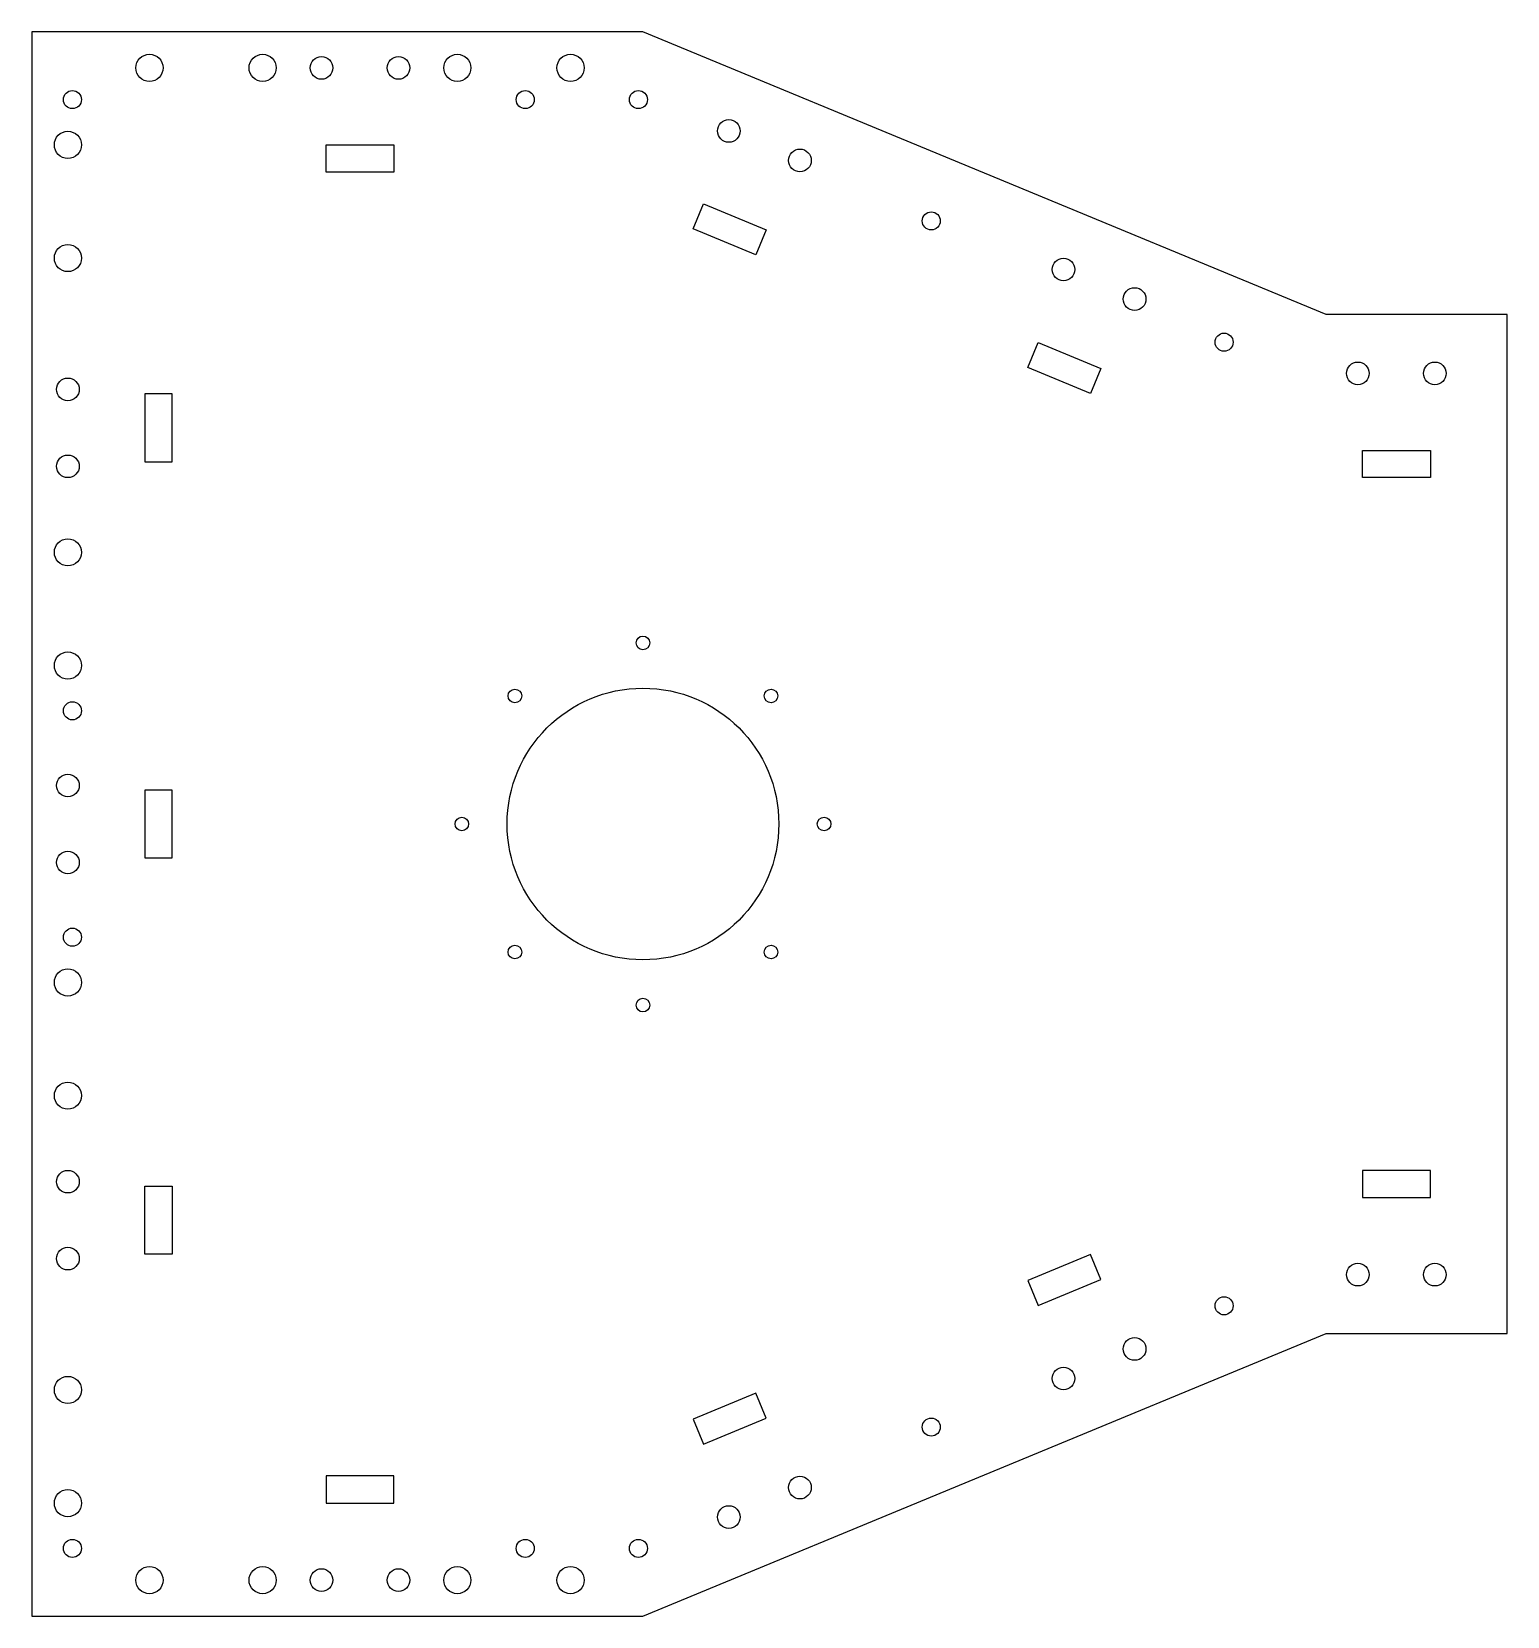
# Model space of a CAD drawing. Header units: millimetres. Extents: x 0 to 326, y 0 to 350.
import ezdxf

# ---------------------------------------------------------------- set-up
doc = ezdxf.new("R2010")
doc.units = ezdxf.units.MM
doc.layers.get('0').update_dxf_attribs({"true_color": 0xffffff})

msp = doc.modelspace()

# ---------------------------------------------------------------- linework, layer by layer
at = {"color": 7, "linetype": 'Continuous', "true_color": 0xffffff}
for p, q in [((0, 350), (0, 0)), ((0, 350), (0, 0)), ((135, 350), (0, 350)), ((135, 350), (0, 350)), ((285.89, 287.5), (135, 350)), ((285.89, 287.5), (135, 350)), ((65, 319), (65, 325)), ((65, 319), (65, 325)), ((65, 325), (80, 325)), ((65, 325), (80, 325)), ((80, 325), (80, 319)), ((80, 325), (80, 319)), ((80, 319), (65, 319)), ((80, 319), (65, 319)), ((146.09, 306.44), (148.39, 311.98)), ((146.09, 306.44), (148.39, 311.98)), ((148.39, 311.98), (162.24, 306.24)), ((148.39, 311.98), (162.24, 306.24)), ((159.95, 300.7), (146.09, 306.44)), ((159.95, 300.7), (146.09, 306.44)), ((162.24, 306.24), (159.95, 300.7)), ((162.24, 306.24), (159.95, 300.7)), ((325.89, 287.5), (285.89, 287.5)), ((325.89, 287.5), (285.89, 287.5)), ((325.89, 62.5), (325.89, 287.5)), ((325.89, 62.5), (325.89, 287.5)), ((220, 275.83), (222.3, 281.37)), ((220, 275.83), (222.3, 281.37)), ((222.3, 281.37), (236.15, 275.63)), ((222.3, 281.37), (236.15, 275.63)), ((233.86, 270.09), (220, 275.83)), ((233.86, 270.09), (220, 275.83)), ((236.15, 275.63), (233.86, 270.09)), ((236.15, 275.63), (233.86, 270.09)), ((25, 270), (25, 255)), ((25, 270), (25, 255)), ((31, 270), (25, 270)), ((31, 270), (25, 270)), ((31, 255), (31, 270)), ((31, 255), (31, 270)), ((293.89, 257.53), (308.89, 257.53)), ((293.89, 257.53), (308.89, 257.53)), ((293.89, 251.53), (293.89, 257.53)), ((293.89, 251.53), (293.89, 257.53)), ((308.89, 257.53), (308.89, 251.53)), ((308.89, 257.53), (308.89, 251.53)), ((25, 255), (31, 255)), ((25, 255), (31, 255)), ((308.89, 251.53), (293.89, 251.53)), ((308.89, 251.53), (293.89, 251.53)), ((25, 182.5), (25, 167.5)), ((25, 182.5), (25, 167.5)), ((31, 182.5), (25, 182.5)), ((31, 182.5), (25, 182.5)), ((31, 167.5), (31, 182.5)), ((31, 167.5), (31, 182.5)), ((25, 167.5), (31, 167.5)), ((25, 167.5), (31, 167.5)), ((308.89, 98.47), (293.89, 98.47)), ((308.89, 98.47), (293.89, 98.47)), ((293.89, 98.47), (293.89, 92.47)), ((293.89, 98.47), (293.89, 92.47)), ((308.89, 92.47), (308.89, 98.47)), ((308.89, 92.47), (308.89, 98.47)), ((25, 80), (25, 95)), ((25, 80), (25, 95)), ((25, 95), (31, 95)), ((25, 95), (31, 95)), ((31, 95), (31, 80)), ((31, 95), (31, 80)), ((293.89, 92.47), (308.89, 92.47)), ((293.89, 92.47), (308.89, 92.47)), ((31, 80), (25, 80)), ((31, 80), (25, 80)), ((233.86, 79.91), (220, 74.17)), ((233.86, 79.91), (220, 74.17)), ((236.15, 74.37), (233.86, 79.91)), ((236.15, 74.37), (233.86, 79.91)), ((220, 74.17), (222.3, 68.63)), ((220, 74.17), (222.3, 68.63)), ((222.3, 68.63), (236.15, 74.37)), ((222.3, 68.63), (236.15, 74.37)), ((135, 0), (285.89, 62.5)), ((135, 0), (285.89, 62.5)), ((285.89, 62.5), (325.89, 62.5)), ((285.89, 62.5), (325.89, 62.5)), ((159.95, 49.3), (146.09, 43.56)), ((159.95, 49.3), (146.09, 43.56)), ((162.24, 43.76), (159.95, 49.3)), ((162.24, 43.76), (159.95, 49.3)), ((146.09, 43.56), (148.39, 38.02)), ((146.09, 43.56), (148.39, 38.02)), ((148.39, 38.02), (162.24, 43.76)), ((148.39, 38.02), (162.24, 43.76)), ((80, 31), (65, 31)), ((80, 31), (65, 31)), ((65, 31), (65, 25)), ((65, 31), (65, 25)), ((80, 25), (80, 31)), ((80, 25), (80, 31)), ((65, 25), (80, 25)), ((65, 25), (80, 25)), ((0, 0), (135, 0)), ((0, 0), (135, 0))]:
    msp.add_line(p, q, dxfattribs=at)
for centre, radius in [((26, 342), 3), ((26, 342), 3), ((51, 342), 3), ((51, 342), 3), ((64, 342), 2.5), ((64, 342), 2.5), ((81, 342), 2.5), ((81, 342), 2.5), ((94, 342), 3), ((94, 342), 3), ((119, 342), 3), ((119, 342), 3), ((9, 335), 2), ((9, 335), 2), ((109, 335), 2), ((109, 335), 2), ((134, 335), 2), ((134, 335), 2), ((153.97, 328.07), 2.5), ((153.97, 328.07), 2.5), ((8, 325), 3), ((8, 325), 3), ((169.67, 321.57), 2.5), ((169.67, 321.57), 2.5), ((198.67, 308.21), 2), ((198.67, 308.21), 2), ((8, 300), 3), ((8, 300), 3), ((227.88, 297.46), 2.5), ((227.88, 297.46), 2.5), ((243.58, 290.95), 2.5), ((243.58, 290.95), 2.5), ((263.34, 281.42), 2), ((263.34, 281.42), 2), ((292.89, 274.53), 2.5), ((292.89, 274.53), 2.5), ((309.89, 274.53), 2.5), ((309.89, 274.53), 2.5), ((8, 271), 2.5), ((8, 271), 2.5), ((8, 254), 2.5), ((8, 254), 2.5), ((8, 235), 3), ((8, 235), 3), ((135, 215), 1.5), ((135, 215), 1.5), ((8, 210), 3), ((8, 210), 3), ((135, 175), 30), ((135, 175), 30), ((106.72, 203.28), 1.5), ((106.72, 203.28), 1.5), ((163.28, 203.28), 1.5), ((163.28, 203.28), 1.5), ((9, 200), 2), ((9, 200), 2), ((8, 183.5), 2.5), ((8, 183.5), 2.5), ((95, 175), 1.5), ((95, 175), 1.5), ((175, 175), 1.5), ((175, 175), 1.5), ((8, 166.5), 2.5), ((8, 166.5), 2.5), ((9, 150), 2), ((9, 150), 2), ((106.72, 146.72), 1.5), ((106.72, 146.72), 1.5), ((163.28, 146.72), 1.5), ((163.28, 146.72), 1.5), ((8, 140), 3), ((8, 140), 3), ((135, 135), 1.5), ((135, 135), 1.5), ((8, 115), 3), ((8, 115), 3), ((8, 96), 2.5), ((8, 96), 2.5), ((8, 79), 2.5), ((8, 79), 2.5), ((292.89, 75.47), 2.5), ((292.89, 75.47), 2.5), ((309.89, 75.47), 2.5), ((309.89, 75.47), 2.5), ((263.34, 68.58), 2), ((263.34, 68.58), 2), ((243.58, 59.05), 2.5), ((243.58, 59.05), 2.5), ((8, 50), 3), ((8, 50), 3), ((227.88, 52.54), 2.5), ((227.88, 52.54), 2.5), ((198.67, 41.79), 2), ((198.67, 41.79), 2), ((169.67, 28.43), 2.5), ((169.67, 28.43), 2.5), ((8, 25), 3), ((8, 25), 3), ((153.97, 21.93), 2.5), ((153.97, 21.93), 2.5), ((9, 15), 2), ((9, 15), 2), ((109, 15), 2), ((109, 15), 2), ((134, 15), 2), ((134, 15), 2), ((26, 8), 3), ((26, 8), 3), ((51, 8), 3), ((51, 8), 3), ((64, 8), 2.5), ((64, 8), 2.5), ((81, 8), 2.5), ((81, 8), 2.5), ((94, 8), 3), ((94, 8), 3), ((119, 8), 3), ((119, 8), 3)]:
    msp.add_circle(centre, radius, dxfattribs=at)

doc.saveas('drawing.dxf')
